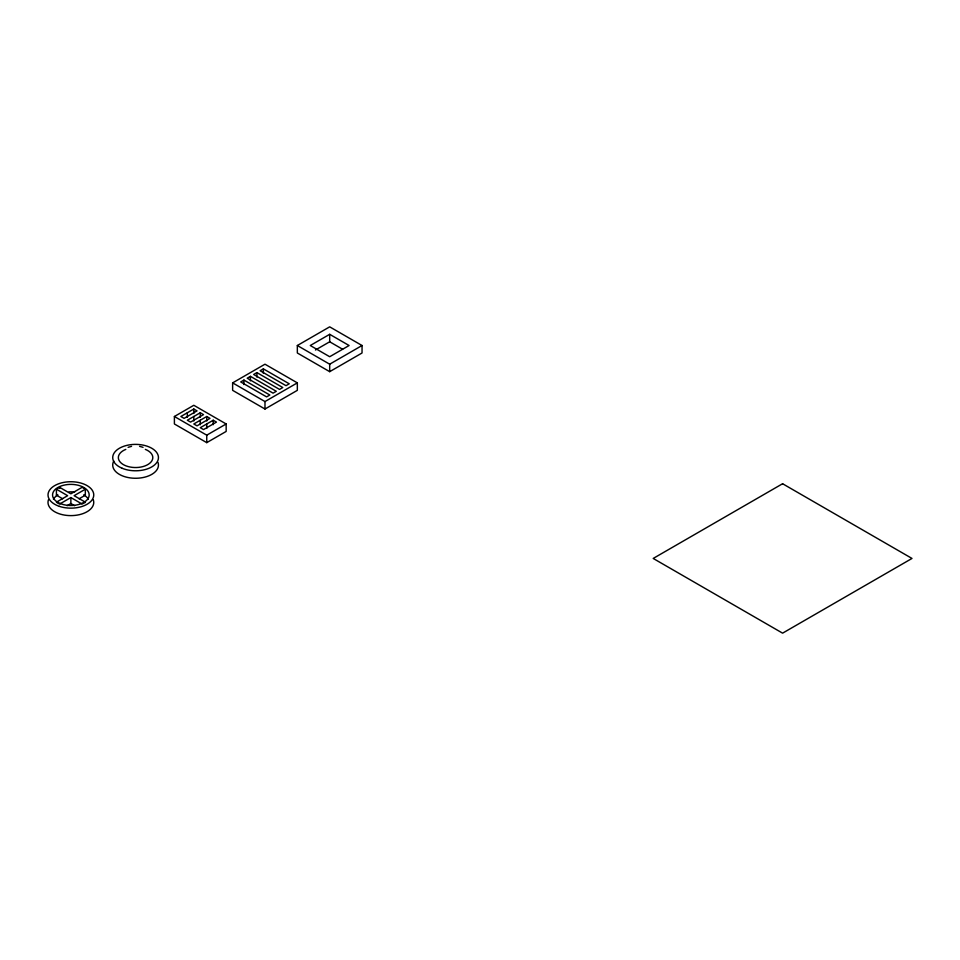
<?xml version="1.0" encoding="UTF-8"?>
<svg xmlns="http://www.w3.org/2000/svg" width="960" height="960" viewBox="0 0 960 960"><rect width="100%" height="100%" fill="white"/><g stroke="black" fill="none" stroke-linecap="round" stroke-linejoin="round"><path stroke-width="1.44" d="M174.396 416.496L193.812 405.288L226.164 423.972L226.164 431.436L206.748 442.644L174.396 423.972L174.396 416.496L206.748 435.168L226.164 423.972M232.632 382.872L264.984 364.2L297.336 382.872L297.336 390.348L264.984 409.02L232.632 390.348L232.632 382.872L264.984 401.556L297.336 382.872M297.336 345.516L329.688 326.844L362.04 345.516L362.04 352.992L329.688 371.664L297.336 352.992L297.336 345.516L329.688 364.2L362.04 345.516M193.812 409.02L180.864 416.496L184.104 418.368L197.04 410.892L193.812 409.02L193.812 413.508M243.948 380.076L240.72 381.948L266.604 396.888L269.832 395.016L243.948 380.076L243.948 384.552M250.428 376.344L247.188 378.204L273.072 393.144L276.3 391.284L250.428 376.344L250.428 380.82M256.896 372.6L253.656 374.472L279.54 389.412L282.78 387.54L256.896 372.6L256.896 377.088M263.364 368.868L260.124 370.74L286.008 385.68L289.248 383.808L263.364 368.868L263.364 373.356M329.688 334.32L310.272 345.516L329.688 356.724L349.092 345.516L329.688 334.32L329.688 341.784L315.444 350.004M200.28 412.764L187.344 420.228L190.572 422.1L203.52 414.624L200.28 412.764L200.28 417.24M206.748 416.496L193.812 423.972L197.04 425.832L209.988 418.368L206.748 416.496L206.748 420.984M85.332 502.536L85.332 502.164A18.3 10.56 0 0 1 82.092 504.036L70.872 497.556L59.652 504.036A18.3 10.56 0 0 1 56.424 502.164L67.644 495.684L56.424 489.216L56.424 495.192L62.652 498.792M79.092 498.792L85.332 495.192L85.332 489.216L74.112 495.684L85.332 502.164M213.216 420.228L200.28 427.704L203.52 429.576L216.456 422.1L213.216 420.228L213.216 424.716M67.14 505.692L70.872 503.532L74.616 505.692M128.088 447.324L131.568 446.34M139.584 446.34L143.064 447.324M329.688 341.784L342.624 349.26M56.424 489.216A18.3 10.56 0 0 1 59.652 487.344L70.872 493.824L82.092 487.344A18.3 10.56 0 0 1 85.332 489.216M329.688 364.2L329.688 371.664M264.984 401.556L264.984 409.02M206.748 423.972L206.748 428.448M206.748 435.168L206.748 442.644M200.28 420.228L200.28 424.716M193.812 416.496L193.812 420.984M187.344 412.764L187.344 417.24M70.872 497.556L70.872 503.532M59.652 487.344L59.652 488.46M157.968 462.348A22.872 13.212 0 0 1 134.412 478.248A22.872 13.212 0 0 1 113.784 461.052M145.344 449.388A17.244 9.96 0 0 1 148.488 464.184A17.244 9.96 0 0 1 122.664 464.184A17.244 9.96 0 0 1 125.808 449.388M56.424 495.192A18.3 10.56 0 0 1 57.336 494.556M84.408 494.556A18.3 10.56 0 0 1 85.332 495.192M93.264 499.704A22.872 13.212 0 0 1 70.872 515.616A22.872 13.212 0 0 1 48.48 499.704M53.436 499.212A18.3 10.56 0 0 1 57.936 494.94M68.988 491.904A18.3 10.56 0 0 1 74.628 492.072M83.82 494.94A18.3 10.56 0 0 1 88.308 499.212M782.592 483.732L653.196 558.444L782.592 633.156L912 558.444L782.592 483.732M122.16 468.276A22.872 13.212 0 0 0 158.328 458.952A22.872 13.212 0 0 0 126.252 445.524A22.872 13.212 0 0 0 122.16 468.276M59.436 506.376A22.872 13.212 0 0 0 93.756 494.94A22.872 13.212 0 0 0 59.436 483.504A22.872 13.212 0 0 0 59.436 506.376M60.132 503.496A18.3 10.56 0 0 0 89.076 496.032A18.3 10.56 0 0 0 63.408 485.292A18.3 10.56 0 0 0 60.132 503.496"/></g></svg>
